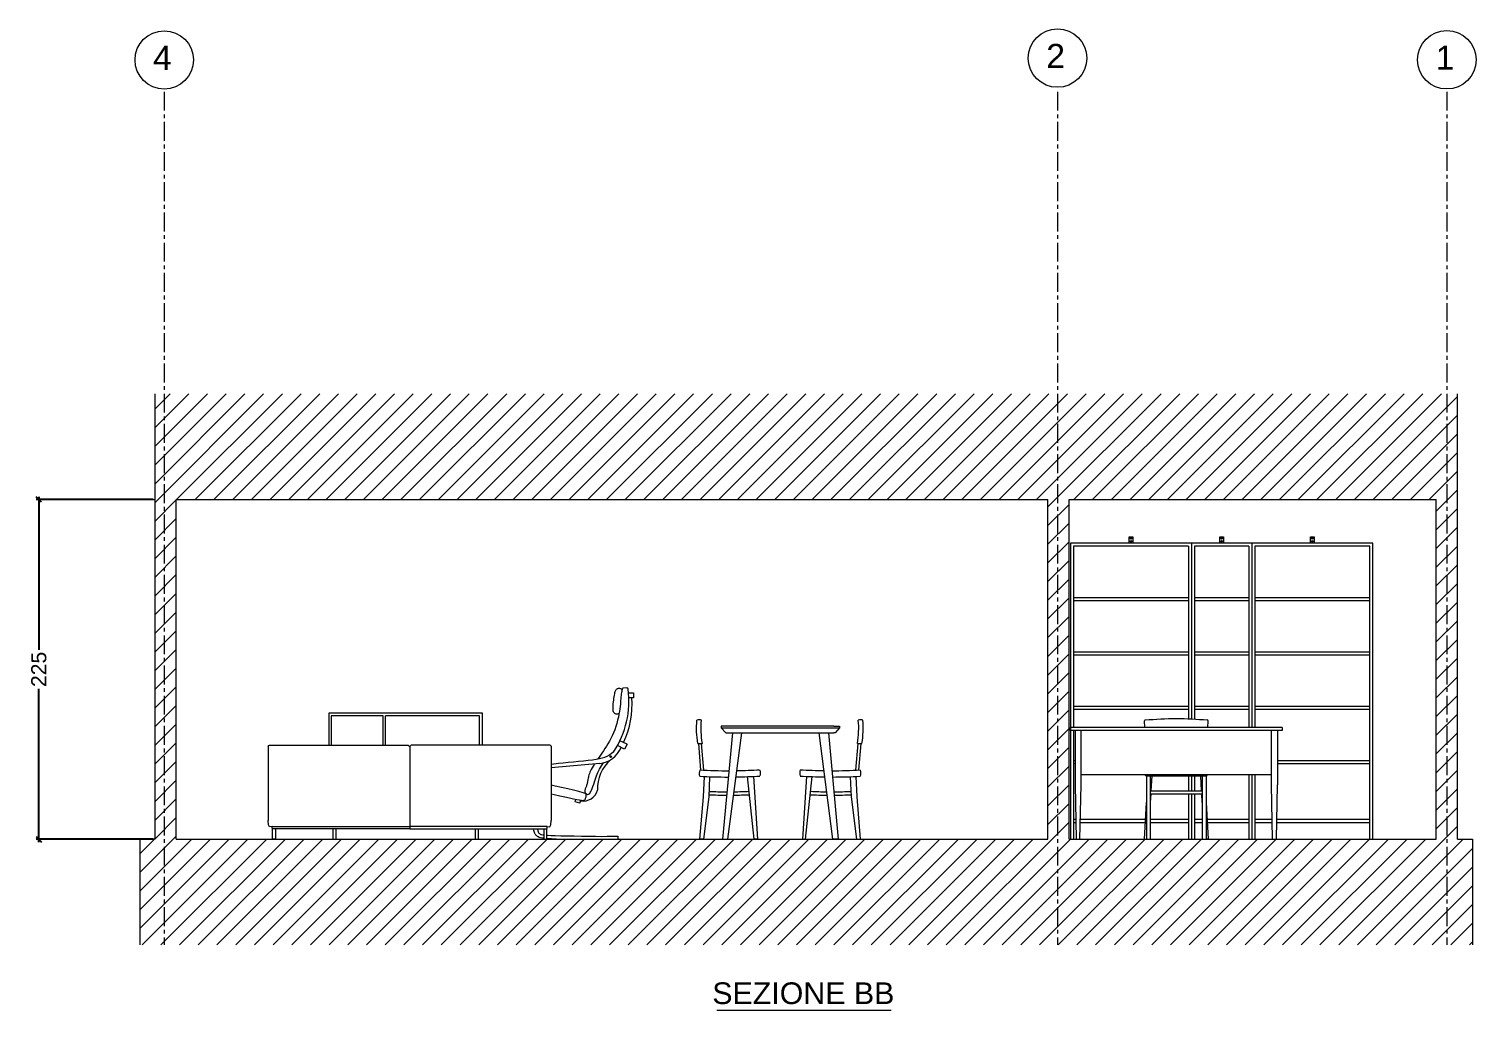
# Model space of a CAD drawing. Header units: centimetres. Extents: x 5667 to 17750, y 274 to 6203.
# Drawn here: x 7618 to 8576, y 5511 to 6161 of the extents above; entities that cross this region are included whole.
import ezdxf

# ---------------------------------------------------------------- set-up
doc = ezdxf.new("R2010")
doc.units = ezdxf.units.CM
doc.header["$MEASUREMENT"] = 0
doc.linetypes.add('CENTERX2', pattern=[4, 2.5, -0.5, 0.5, -0.5])
doc.layers.get('0').update_dxf_attribs({"lineweight": 18})
for name, color, linetype, lineweight in [('A-FURN', 8, 'Continuous', 9), ('A-WALL-FULL', 7, 'Continuous', 20), ('G-ANNO-DIM', 3, 'Continuous', 9)]:
    doc.layers.add(name, color=color, linetype=linetype, lineweight=lineweight)
doc.styles.add('ARIAL', font='arial.ttf')
doc.styles.add('underline', font='arial.ttf')
doc.dimstyles.new('TICK_36', dxfattribs={"dimtxt": 10, "dimasz": 3.6, "dimexe": 1.8, "dimexo": 1.2, "dimgap": 1.8, "dimtad": 0, "dimdec": 0, "dimzin": 0, "dimdsep": 46, "dimtxsty": 'ARIAL', "dimblk": 'OBLIQUE', "dimcen": 1.8, "dimdle": 1.8, "dimclrd": 256, "dimclrt": 256, "dimadec": 0, "dimazin": 0, "dimtfac": 1, "dimtdec": 0, "dimtmove": 1, "dimatfit": 3, "dimldrblk": 'OPEN90', "dimfxl": 1, "dimtolj": 1, "dimtzin": 0, "dimarcsym": 0})

# ---------------------------------------------------------------- blocks, each defined once
blk = doc.blocks.new('A$C3DB733C8')
for p, q in [((-154.5, 98.4), (-154.5, 40.1)), ((66.8, 98.4), (66.8, 40.1)), ((-151.5, 35.4), (-43.8, 35.4)), ((63.8, 35.4), (-43.8, 35.4))]:
    blk.add_line(p, q)
for points in [[(-154.5, 98.4), (-154.3, 99), (-153.5, 99.2), (-45, 99.2), (-43.8, 98.2), (-43.8, 46.9), (-43.8, 33.6), (-150.8, 33.6), (-151.5, 34.1), (-151.5, 35.4), (-153.5, 35.3), (-154.3, 36.8), (-154.5, 40.1)], [(66.8, 98.4), (66.6, 99), (65.9, 99.2), (-42.6, 99.2), (-43.8, 98.2), (-43.8, 46.9), (-43.8, 33.6), (63.1, 33.6), (63.9, 34.1), (63.8, 35.4), (65.9, 35.3), (66.6, 36.8), (66.8, 40.1)], [(-148.8, 33.6), (-148.8, 25.6), (-151.1, 25.6), (-151.1, 33.8)], [(61.2, 33.6), (61.2, 25.6), (63.5, 25.6), (63.5, 33.8)]]:
    blk.add_lwpolyline(points)
blk = doc.blocks.new('_Oblique')
at = {"color": 0, "linetype": 'ByBlock', "lineweight": -2}
blk.add_line((-0.5, -0.5), (0.5, 0.5), dxfattribs=at)
blk = doc.blocks.new('*D41')
at = {"layer": 'Defpoints', "color": 0, "transparency": 16777216}
for p in [(7624.69, 5849.35), (7701.61, 5849.35), (7701.61, 5624.35)]:
    blk.add_point(p, dxfattribs=at)
at = {"layer": 'G-ANNO-DIM', "color": 0, "lineweight": -2, "transparency": 16777216}
for p, q in [((7700.41, 5849.35), (7622.89, 5849.35)), ((7700.41, 5624.35), (7622.89, 5624.35))]:
    blk.add_line(p, q, dxfattribs=at)
at = {"layer": 'G-ANNO-DIM', "lineweight": -2, "transparency": 16777216}
for p, q in [((7624.69, 5851.15), (7624.69, 5749.82)), ((7624.69, 5622.55), (7624.69, 5723.88))]:
    blk.add_line(p, q, dxfattribs=at)
at = {"layer": 'G-ANNO-DIM', "lineweight": -2, "transparency": 16777216, "xscale": 3.6, "yscale": 3.6, "zscale": 3.6}
for p, rotation in [((7624.69, 5849.35), 90), ((7624.69, 5624.35), 270)]:
    blk.add_blockref('_Oblique', p, dxfattribs=dict(at, rotation=rotation))
at = {"layer": 'G-ANNO-DIM', "transparency": 16777216, "insert": (7624.69, 5736.85), "char_height": 10, "attachment_point": 5, "rotation": 90, "style": 'ARIAL'}
blk.add_mtext('\\A1;225', dxfattribs=at)
blk = doc.blocks.new('_Open90')
at = {"color": 0, "linetype": 'ByBlock', "lineweight": -2}
for p, q in [((0, 0), (-1, 0)), ((-0.5, 0.5), (0, 0)), ((0, 0), (-0.5, -0.5))]:
    blk.add_line(p, q, dxfattribs=at)

msp = doc.modelspace()

# ---------------------------------------------------------------- linework, layer by layer
at = {"layer": 'A-FURN'}
for p, q in [((8346.32, 5820.35), (8346.32, 5824.65)), ((8346.32, 5824.65), (8348.82, 5824.65)), ((8347.53, 5823.7), (8347.57, 5823.9)), ((8347.57, 5823.9), (8347.57, 5823.4)), ((8347.57, 5823.9), (8347.62, 5823.7)), ((8348.82, 5824.65), (8348.82, 5820.35)), ((8406.32, 5820.35), (8406.32, 5824.65)), ((8406.32, 5824.65), (8408.82, 5824.65)), ((8407.53, 5823.7), (8407.57, 5823.9)), ((8407.57, 5823.9), (8407.57, 5823.4)), ((8407.57, 5823.9), (8407.62, 5823.7)), ((8408.82, 5824.65), (8408.82, 5820.35)), ((8466.32, 5820.35), (8466.32, 5824.65)), ((8466.32, 5824.65), (8468.82, 5824.65)), ((8467.53, 5823.7), (8467.57, 5823.9)), ((8467.57, 5823.9), (8467.57, 5823.4)), ((8467.57, 5823.9), (8467.62, 5823.7)), ((8468.82, 5824.65), (8468.82, 5820.35)), ((8507.57, 5820.35), (8307.57, 5820.35)), ((8307.57, 5820.35), (8307.57, 5624.35)), ((8385.57, 5818.35), (8309.57, 5818.35)), ((8309.57, 5818.35), (8309.57, 5698.35)), ((8309.57, 5818.35), (8309.57, 5817.85)), ((8346.32, 5820.65), (8348.82, 5820.65)), ((8347.32, 5823.65), (8347.53, 5823.7)), ((8347.32, 5823.65), (8347.82, 5823.65)), ((8347.32, 5823.65), (8347.53, 5823.61)), ((8347.57, 5823.4), (8347.53, 5823.61)), ((8347.62, 5823.61), (8347.57, 5823.4)), ((8347.62, 5823.7), (8347.82, 5823.65)), ((8347.62, 5823.61), (8347.81, 5823.65)), ((8385.57, 5818.35), (8385.57, 5704.16)), ((8387.57, 5820.35), (8387.57, 5704.07)), ((8425.57, 5818.35), (8389.57, 5818.35)), ((8389.57, 5818.35), (8389.57, 5703.96)), ((8406.32, 5820.65), (8408.82, 5820.65)), ((8407.32, 5823.65), (8407.53, 5823.7)), ((8407.32, 5823.65), (8407.82, 5823.65)), ((8407.32, 5823.65), (8407.53, 5823.61)), ((8407.57, 5823.4), (8407.53, 5823.61)), ((8407.62, 5823.61), (8407.57, 5823.4)), ((8407.62, 5823.7), (8407.82, 5823.65)), ((8407.62, 5823.61), (8407.81, 5823.65)), ((8425.57, 5818.35), (8425.57, 5698.35)), ((8427.57, 5820.35), (8427.57, 5698.35)), ((8505.57, 5818.35), (8429.57, 5818.35)), ((8429.57, 5818.35), (8429.57, 5698.35)), ((8466.32, 5820.65), (8468.82, 5820.65)), ((8467.32, 5823.65), (8467.53, 5823.7)), ((8467.32, 5823.65), (8467.82, 5823.65)), ((8467.32, 5823.65), (8467.53, 5823.61)), ((8467.57, 5823.4), (8467.53, 5823.61)), ((8467.62, 5823.61), (8467.57, 5823.4)), ((8467.62, 5823.7), (8467.82, 5823.65)), ((8467.62, 5823.61), (8467.81, 5823.65)), ((8505.57, 5624.35), (8505.57, 5818.35)), ((8507.57, 5624.35), (8507.57, 5820.35)), ((8385.57, 5784.35), (8309.57, 5784.35)), ((8385.57, 5782.35), (8309.57, 5782.35)), ((8309.57, 5782.35), (8309.57, 5781.85)), ((8425.57, 5784.35), (8389.57, 5784.35)), ((8425.57, 5782.35), (8389.57, 5782.35)), ((8505.57, 5784.35), (8429.57, 5784.35)), ((8505.57, 5782.35), (8429.57, 5782.35)), ((8385.57, 5748.35), (8309.57, 5748.35)), ((8425.57, 5748.35), (8389.57, 5748.35)), ((8505.57, 5748.35), (8429.57, 5748.35)), ((8385.57, 5746.35), (8309.57, 5746.35)), ((8425.57, 5746.35), (8389.57, 5746.35)), ((8505.57, 5746.35), (8429.57, 5746.35)), ((8385.57, 5712.35), (8309.57, 5712.35)), ((8385.57, 5710.35), (8309.57, 5710.35)), ((8309.57, 5710.35), (8309.57, 5709.85)), ((8425.57, 5712.35), (8389.57, 5712.35)), ((8425.57, 5710.35), (8389.57, 5710.35)), ((8505.57, 5712.35), (8429.57, 5712.35)), ((8505.57, 5710.35), (8429.57, 5710.35)), ((7852.52, 5686.65), (7852.52, 5706.08)), ((7854.17, 5686.65), (7854.17, 5706.08)), ((7916.36, 5686.65), (7916.36, 5706.08)), ((8356.73, 5698.35), (8356.57, 5702.89)), ((8398.42, 5698.35), (8398.57, 5702.89)), ((8076.36, 5698.12), (8154.68, 5698.12)), ((8447.57, 5698.35), (8307.57, 5698.35)), ((8307.57, 5696.35), (8307.57, 5698.35)), ((8447.57, 5696.35), (8307.57, 5696.35)), ((8309.57, 5696.35), (8309.57, 5624.35)), ((8310.57, 5696.35), (8310.57, 5660.35)), ((8314.57, 5660.35), (8314.57, 5696.35)), ((8440.57, 5660.35), (8440.57, 5696.35)), ((8444.57, 5696.35), (8444.57, 5660.35)), ((8447.57, 5698.35), (8447.57, 5696.35)), ((8000.84, 5679.43), (8002.32, 5680.26)), ((8002.32, 5680.26), (8003.78, 5681.27)), ((8003.78, 5681.27), (8005.29, 5682.5)), ((8012.29, 5684), (8007.73, 5686.54)), ((8014.15, 5687.28), (8009.32, 5689.61)), ((8014.15, 5687.28), (8012.29, 5684)), ((8062.93, 5670.19), (8061.49, 5687.79)), ((8064.87, 5670.1), (8063.41, 5687.83)), ((8165.54, 5670.1), (8167, 5687.83)), ((8167.47, 5670.19), (8168.92, 5687.79)), ((7963.73, 5674.17), (7968.59, 5674.69)), ((7995.92, 5674.54), (7963.73, 5671.6)), ((7968.59, 5674.69), (7971.74, 5675.01)), ((7971.74, 5675.01), (7975.07, 5675.33)), ((7975.07, 5675.33), (7978.48, 5675.66)), ((7978.48, 5675.66), (7981.88, 5675.99)), ((7981.88, 5675.99), (7985.18, 5676.33)), ((7985.18, 5676.33), (7988.28, 5676.67)), ((7988.28, 5676.67), (7991.09, 5677.01)), ((7991.09, 5677.01), (7993.56, 5677.37)), ((7993.56, 5677.37), (7995.7, 5677.75)), ((7995.7, 5677.75), (7997.59, 5678.21)), ((7997.59, 5678.21), (7999.29, 5678.76)), ((7999.29, 5678.76), (8000.84, 5679.43)), ((8310.57, 5676.35), (8309.57, 5676.35)), ((8310.57, 5674.35), (8309.57, 5674.35)), ((8309.57, 5674.35), (8309.57, 5673.85)), ((8505.57, 5676.35), (8444.57, 5676.35)), ((8505.57, 5674.35), (8444.57, 5674.35)), ((8064.96, 5665.95), (8064.31, 5652.47)), ((8068.7, 5665.8), (8068.05, 5652.38)), ((8098.25, 5624.35), (8093.84, 5665.85)), ((8097.68, 5666.02), (8100.36, 5624.35)), ((8132.73, 5666.02), (8130.05, 5624.35)), ((8132.16, 5624.35), (8136.57, 5665.85)), ((8161.71, 5665.8), (8162.35, 5652.38)), ((8165.45, 5665.95), (8166.09, 5652.47)), ((8314.57, 5667.35), (8440.57, 5667.35)), ((8357.07, 5666.85), (8357.07, 5667.35)), ((8357.57, 5666.35), (8397.57, 5666.35)), ((8357.87, 5666.35), (8357.87, 5624.35)), ((8360.37, 5666.35), (8360.37, 5624.35)), ((8361.32, 5666.35), (8360.79, 5656.35)), ((8385.57, 5666.35), (8385.57, 5656.35)), ((8387.57, 5666.35), (8387.57, 5656.35)), ((8389.57, 5666.35), (8389.57, 5656.35)), ((8394.36, 5656.35), (8393.82, 5666.35)), ((8394.77, 5666.35), (8394.77, 5624.35)), ((8397.27, 5666.35), (8397.27, 5624.35)), ((8398.07, 5666.85), (8398.07, 5667.35)), ((8425.57, 5667.35), (8425.57, 5624.35)), ((8427.57, 5667.35), (8427.57, 5624.35)), ((8429.57, 5667.35), (8429.57, 5624.35)), ((8064.31, 5652.47), (8062.06, 5624.35)), ((8068.05, 5652.38), (8064.52, 5624.35)), ((8162.35, 5652.38), (8165.89, 5624.35)), ((8166.1, 5652.47), (8168.35, 5624.35)), ((8310.57, 5660.35), (8311.32, 5624.35)), ((8313.82, 5624.35), (8314.57, 5660.35)), ((8360.37, 5656.35), (8394.77, 5656.35)), ((8360.37, 5654.55), (8394.77, 5654.55)), ((8360.69, 5654.55), (8360.37, 5648.62)), ((8385.57, 5654.55), (8385.57, 5624.35)), ((8387.57, 5654.55), (8387.57, 5624.35)), ((8389.57, 5654.55), (8389.57, 5624.35)), ((8394.77, 5648.62), (8394.46, 5654.55)), ((8441.32, 5624.35), (8440.57, 5660.35)), ((8443.82, 5624.35), (8444.57, 5660.35)), ((8356.57, 5624.35), (8357.87, 5648.61)), ((8397.27, 5648.61), (8398.57, 5624.35)), ((8311.05, 5637.35), (8309.57, 5637.35)), ((8311.1, 5635.35), (8309.57, 5635.35)), ((8357.16, 5635.35), (8314.05, 5635.35)), ((8357.27, 5637.35), (8314.1, 5637.35)), ((8385.57, 5637.35), (8360.37, 5637.35)), ((8385.57, 5635.35), (8360.37, 5635.35)), ((8394.77, 5637.35), (8389.57, 5637.35)), ((8394.77, 5635.35), (8389.57, 5635.35)), ((8425.57, 5637.35), (8397.88, 5637.35)), ((8425.57, 5635.35), (8397.98, 5635.35)), ((8441.05, 5637.35), (8429.57, 5637.35)), ((8441.1, 5635.35), (8429.57, 5635.35)), ((8505.57, 5635.35), (8444.05, 5635.35)), ((8505.57, 5637.35), (8444.1, 5637.35)), ((7952.01, 5631.07), (7951.98, 5631.19)), ((7952.24, 5630.22), (7952.01, 5631.07)), ((7952.47, 5629.47), (7952.24, 5630.22)), ((7952.71, 5628.81), (7952.47, 5629.47)), ((7952.96, 5628.24), (7952.71, 5628.81)), ((7953.24, 5627.73), (7952.96, 5628.24)), ((7953.54, 5627.28), (7953.24, 5627.73)), ((7953.89, 5626.89), (7953.54, 5627.28)), ((7954.28, 5626.54), (7953.89, 5626.89)), ((7954.73, 5626.21), (7954.28, 5626.54)), ((7954.64, 5631.19), (7954.69, 5631)), ((7954.69, 5631), (7954.96, 5630.03)), ((7955.24, 5625.91), (7954.73, 5626.21)), ((7954.96, 5630.03), (7955.22, 5629.32)), ((7955.22, 5629.32), (7955.48, 5628.8)), ((7955.9, 5625.63), (7955.24, 5625.91)), ((7955.48, 5628.8), (7955.73, 5628.44)), ((7955.73, 5628.44), (7955.98, 5628.17)), ((7956.78, 5625.37), (7955.9, 5625.63)), ((7955.98, 5628.17), (7956.23, 5627.97)), ((7956.23, 5627.97), (7956.5, 5627.77)), ((7956.5, 5627.77), (7956.88, 5627.59)), ((7957.95, 5625.13), (7956.78, 5625.37)), ((7956.88, 5627.59), (7957.46, 5627.41)), ((7957.46, 5627.41), (7958.32, 5627.25)), ((7958.93, 5625), (7957.95, 5625.13)), ((7958.32, 5627.25), (7958.93, 5627.18)), ((7960.87, 5627), (7961.29, 5626.97)), ((7961.48, 5624.73), (7960.87, 5624.78)), ((7961.29, 5626.97), (7963.59, 5626.86)), ((7964, 5624.55), (7961.48, 5624.73)), ((7963.59, 5626.86), (7966.55, 5626.76)), ((7967.13, 5624.41), (7964, 5624.55)), ((7966.55, 5626.76), (7970.22, 5626.68)), ((7970.22, 5626.68), (7974.45, 5626.62)), ((7974.45, 5626.62), (7979.06, 5626.56)), ((7979.06, 5626.56), (7983.84, 5626.5)), ((7983.84, 5626.5), (7988.6, 5626.43)), ((7988.6, 5626.43), (7993.15, 5626.35)), ((7993.15, 5626.35), (7997.29, 5626.23)), ((7997.29, 5626.23), (8000.83, 5626.36)), ((8000.83, 5626.36), (8007.92, 5626.46)), ((8007.92, 5626.46), (8007.92, 5624.35)), ((8064.52, 5624.35), (8062.07, 5624.35)), ((8100.36, 5624.35), (8098.25, 5624.35)), ((8130.05, 5624.35), (8132.16, 5624.35)), ((8165.89, 5624.35), (8168.34, 5624.35)), ((8307.57, 5624.35), (8507.57, 5624.35)), ((8311.32, 5624.35), (8313.82, 5624.35)), ((8356.57, 5624.35), (8357.87, 5624.35)), ((8357.87, 5624.35), (8360.37, 5624.35)), ((8394.77, 5624.35), (8397.27, 5624.35)), ((8398.57, 5624.35), (8397.27, 5624.35)), ((8441.32, 5624.35), (8443.82, 5624.35))]:
    msp.add_line(p, q, dxfattribs=at)
for points in [[(8011.54, 5724.51), (8011.32, 5724.32), (8011.09, 5724), (8010.88, 5723.54), (8010.67, 5722.96), (8010.47, 5722.27), (8010.3, 5721.48), (8010.14, 5720.6), (8010.02, 5719.65), (8009.93, 5718.63), (8009.86, 5717.53), (8009.79, 5716.36), (8009.72, 5715.09), (8009.62, 5713.73), (8009.48, 5712.25), (8009.28, 5710.66), (8009.02, 5708.95), (8008.68, 5707.11), (8008.26, 5705.17), (8007.76, 5703.16), (8007.19, 5701.09), (8006.54, 5699.01), (8005.83, 5696.94), (8005.06, 5694.91), (8004.22, 5692.94), (8003.32, 5691.06), (8002.38, 5689.28), (8001.41, 5687.57), (8000.41, 5685.95), (7999.39, 5684.39), (7998.38, 5682.9), (7997.38, 5681.46), (7996.41, 5680.08), (7995.47, 5678.74), (7994.65, 5677.56)], [(8008.78, 5707.68), (8008.2, 5707.39), (8007.67, 5707.23), (8007.18, 5707.18), (8006.74, 5707.22), (8006.35, 5707.35), (8006.01, 5707.53), (8005.71, 5707.77), (8005.45, 5708.05), (8005.24, 5708.35), (8005.07, 5708.68), (8004.93, 5709.06), (8004.84, 5709.51), (8004.78, 5710.03), (8004.75, 5710.64), (8004.75, 5711.36), (8004.79, 5712.2), (8004.85, 5713.17), (8004.94, 5714.23), (8005.05, 5715.36), (8005.18, 5716.52), (8005.33, 5717.68), (8005.49, 5718.79), (8005.66, 5719.83), (8005.84, 5720.75), (8006.03, 5721.54), (8006.23, 5722.19), (8006.44, 5722.73), (8006.66, 5723.17), (8006.89, 5723.51), (8007.14, 5723.79), (8007.41, 5724), (8007.71, 5724.17), (8008.02, 5724.31), (8008.36, 5724.4), (8008.72, 5724.44), (8009.1, 5724.42), (8009.5, 5724.31), (8009.93, 5724.12), (8010.37, 5723.84), (8010.84, 5723.43)], [(8010.22, 5721.02), (8010.22, 5721.04)], [(8013.85, 5724.56), (8011.54, 5724.51)], [(8015.02, 5721.26), (8015.02, 5721.26), (8018.34, 5721.26), (8018.34, 5717.96), (8015.24, 5717.96)], [(7918.25, 5686.65), (7918.25, 5707.95), (7816.61, 5707.95), (7816.61, 5686.65)], [(7918.25, 5686.65), (7918.25, 5707.95), (7816.61, 5707.95), (7816.61, 5686.65)], [(7852.52, 5706.08), (7818.17, 5706.08), (7818.17, 5686.65)], [(7916.37, 5706.08), (7854.17, 5706.08)], [(8150.96, 5699.17), (8076.36, 5699.17), (8076.36, 5698.12), (8079.36, 5694.9), (8150.92, 5694.9)], [(8083.84, 5694.9), (8077.24, 5624.35), (8080.82, 5624.35), (8090, 5694.9)], [(8147.27, 5694.9), (8153.87, 5624.35), (8150.29, 5624.35), (8141.11, 5694.9)], [(8150.96, 5699.17), (8154.68, 5699.16), (8154.68, 5698.11), (8151.68, 5694.89), (8150.92, 5694.9)], [(7992.41, 5674.22), (7992.17, 5673.85), (7991.49, 5672.74), (7990.87, 5671.68), (7990.33, 5670.66), (7989.86, 5669.68), (7989.46, 5668.75), (7989.12, 5667.86), (7988.83, 5667.02), (7988.6, 5666.21), (7988.4, 5665.44), (7988.23, 5664.72), (7988.09, 5664.03), (7987.97, 5663.38), (7987.85, 5662.76), (7987.75, 5662.17), (7987.64, 5661.61), (7987.53, 5661.08), (7987.41, 5660.57), (7987.27, 5660.07), (7987.12, 5659.6), (7986.94, 5659.13), (7986.75, 5658.68), (7986.56, 5658.24), (7986.38, 5657.81), (7986.23, 5657.38), (7986.12, 5656.97), (7986.06, 5656.55), (7986.07, 5656.14), (7986.16, 5655.73), (7986.31, 5655.34), (7986.53, 5654.98), (7986.79, 5654.66), (7987.1, 5654.4), (7987.44, 5654.21), (7987.8, 5654.1), (7988.17, 5654.09), (7988.54, 5654.19), (7988.92, 5654.42), (7989.31, 5654.78), (7989.71, 5655.31), (7990.11, 5656), (7990.54, 5656.88), (7990.98, 5657.96), (7991.44, 5659.25), (7991.94, 5660.76), (7992.48, 5662.47), (7993.11, 5664.36), (7993.86, 5666.38), (7994.76, 5668.52), (7995.84, 5670.73), (7997.14, 5673.01), (7998.49, 5675.02)], [(7986.93, 5654.51), (7984.94, 5655.18), (7982.13, 5655.96), (7978.68, 5656.82), (7974.8, 5657.74), (7970.68, 5658.66), (7966.52, 5659.56), (7963.73, 5660.14)], [(7963.73, 5654.43), (7965.89, 5653.94), (7969.46, 5653.14), (7972.86, 5652.38), (7975.98, 5651.7), (7978.67, 5651.13), (7980.84, 5650.69), (7982.53, 5650.38), (7983.8, 5650.19), (7984.72, 5650.12), (7985.36, 5650.15), (7985.78, 5650.27), (7986.06, 5650.49), (7986.27, 5650.77), (7986.45, 5651.13), (7986.61, 5651.54), (7986.76, 5651.99), (7986.87, 5652.48), (7986.95, 5652.98), (7986.99, 5653.5), (7986.99, 5654.01), (7986.93, 5654.51)], [(7982.85, 5648.33), (7979.66, 5649.2), (7980.07, 5650.84)], [(7982.85, 5648.33), (7983.43, 5650.25)], [(7819.23, 5631.19), (7819.23, 5624.36), (7821.45, 5624.36), (7821.45, 5631.19)], [(7913.41, 5631.19), (7913.41, 5624.36), (7915.63, 5624.36), (7915.63, 5631.19)]]:
    msp.add_lwpolyline(points, dxfattribs=at)
for points in [[(8060.92, 5687.82, -0.066438), (8060.3, 5703.21, -3.035344)], [(8063.93, 5687.88, -0.066438), (8063.3, 5703.28, -3.035344)], [(8166.48, 5687.88, 0.066438), (8167.11, 5703.28, 3.035344)], [(8169.48, 5687.82, 0.066438), (8170.11, 5703.21, 3.035344)], [(8062.15, 5670.22, 0.162787), (8062.09, 5666.08, 0.892277)], [(8101.76, 5670.4, -0.162787), (8101.81, 5666.26, -0.892277)], [(8128.65, 5670.4, 0.162787), (8128.6, 5666.26, 0.892277)], [(8168.26, 5670.22, -0.162787), (8168.31, 5666.08, -0.892277)]]:
    msp.add_lwpolyline(points, format="xyb", dxfattribs=at)
for centre, radius in [((8347.57, 5823.65), 0.5), ((8407.57, 5823.65), 0.5), ((8467.57, 5823.65), 0.5), ((8347.57, 5821.65), 0.5), ((8407.57, 5821.65), 0.5), ((8467.57, 5821.65), 0.5), ((8003.15, 5679.07), 0.494)]:
    msp.add_circle(centre, radius, dxfattribs=at)
for centre, radius, start, end in [((7955.29, 5715.68), 59.99, 326.42436, 7.67756), ((8013.9, 5723.72), 0.84, 358.62099, 93.60767), ((7959.62, 5713.3), 57.69, 334.50284, 4.63525), ((8061.93, 5697.64), 5.8, 76.31649, 106.36184), ((8168.48, 5697.64), 5.8, 73.63816, 103.68351), ((8357.07, 5702.89), 0.5, 94.08363, 180), ((8398.07, 5702.89), 0.5, 0, 85.91637), ((7994.3, 5691.4), 16.91, 275.1544, 338.64617), ((8062.09, 5703.83), 16.05, 265.82526, 276.59086), ((8168.31, 5703.83), 16.05, 263.40914, 274.17474), ((8019.03, 5658.28), 24.55, 130.37414, 183.26335), ((8080.51, 6005.41), 339.82, 266.89251, 270.09853), ((8080.45, 6014.52), 344.77, 266.9575, 270.17224), ((8080.51, 6005.41), 339.82, 270.9577, 273.5931), ((8080.45, 6014.52), 344.77, 271.04454, 273.54291), ((8149.89, 6005.41), 339.82, 266.4069, 269.16166), ((8149.96, 6014.52), 344.77, 266.45709, 269.07313), ((8149.96, 6014.52), 344.77, 269.94516, 273.0425), ((8149.89, 6005.41), 339.82, 270.02057, 273.10749), ((8357.57, 5666.85), 0.5, 180, 270), ((8397.57, 5666.85), 0.5, 270, 0), ((7984.71, 5659.86), 10.25, 261.89199, 343.08633), ((8081.51, 5953.1), 299.53, 267.43989, 269.70721), ((8080.94, 5970.24), 314.44, 267.68317, 269.86203), ((8081.51, 5953.1), 299.53, 270.59685, 272.59646), ((8080.94, 5970.24), 314.44, 270.72465, 272.53607), ((8148.9, 5953.1), 299.53, 267.40354, 269.53843), ((8149.47, 5970.24), 314.44, 267.46393, 269.40426), ((8149.47, 5970.24), 314.44, 270.26663, 272.31683), ((8148.9, 5953.1), 299.53, 270.42782, 272.56011)]:
    msp.add_arc(centre, radius, start, end, dxfattribs=at)
msp.add_open_spline([(8357.04, 5703.39), (8363.88, 5703.88), (8377.57, 5704.83), (8391.26, 5703.88), (8398.11, 5703.39)], degree=3, dxfattribs=at)
at = {"layer": 'A-WALL-FULL', "color": 0, "linetype": 'Continuous'}
for p, q in [((7701.61, 5909.34), (7711.62, 5919.35)), ((7701.61, 5896.96), (7723.99, 5919.35)), ((7701.61, 5884.59), (7736.37, 5919.35)), ((7701.61, 5872.22), (7748.74, 5919.35)), ((7701.61, 5859.84), (7761.12, 5919.35)), ((7701.61, 5847.47), (7773.49, 5919.35)), ((7715.87, 5849.35), (7785.87, 5919.35)), ((7728.24, 5849.35), (7798.24, 5919.35)), ((7740.61, 5849.35), (7810.61, 5919.35)), ((7752.99, 5849.35), (7822.99, 5919.35)), ((7765.36, 5849.35), (7835.36, 5919.35)), ((7777.74, 5849.35), (7847.74, 5919.35)), ((7790.11, 5849.35), (7860.11, 5919.35)), ((7802.49, 5849.35), (7872.49, 5919.35)), ((7814.86, 5849.35), (7884.86, 5919.35)), ((7827.24, 5849.35), (7897.24, 5919.35)), ((7839.61, 5849.35), (7909.61, 5919.35)), ((7851.98, 5849.35), (7921.98, 5919.35)), ((7864.36, 5849.35), (7934.36, 5919.35)), ((7876.73, 5849.35), (7946.73, 5919.35)), ((7889.11, 5849.35), (7959.11, 5919.35)), ((7901.48, 5849.35), (7971.48, 5919.35)), ((7913.86, 5849.35), (7983.86, 5919.35)), ((7926.23, 5849.35), (7996.23, 5919.35)), ((7938.6, 5849.35), (8008.6, 5919.35)), ((7950.98, 5849.35), (8020.98, 5919.35)), ((7963.35, 5849.35), (8033.35, 5919.35)), ((7975.73, 5849.35), (8045.73, 5919.35)), ((7988.1, 5849.35), (8058.1, 5919.35)), ((8000.48, 5849.35), (8070.48, 5919.35)), ((8012.85, 5849.35), (8082.85, 5919.35)), ((8025.23, 5849.35), (8095.23, 5919.35)), ((8037.6, 5849.35), (8107.6, 5919.35)), ((8049.97, 5849.35), (8119.97, 5919.35)), ((8062.35, 5849.35), (8132.35, 5919.35)), ((8074.72, 5849.35), (8144.72, 5919.35)), ((8087.1, 5849.35), (8157.1, 5919.35)), ((8099.47, 5849.35), (8169.47, 5919.35)), ((8111.85, 5849.35), (8181.85, 5919.35)), ((8124.22, 5849.35), (8194.22, 5919.35)), ((8136.59, 5849.35), (8206.59, 5919.35)), ((8148.97, 5849.35), (8218.97, 5919.35)), ((8161.34, 5849.35), (8231.34, 5919.35)), ((8173.72, 5849.35), (8243.72, 5919.35)), ((8186.09, 5849.35), (8256.09, 5919.35)), ((8198.47, 5849.35), (8268.47, 5919.35)), ((8210.84, 5849.35), (8280.84, 5919.35)), ((8223.22, 5849.35), (8293.22, 5919.35)), ((8235.59, 5849.35), (8305.59, 5919.35)), ((8247.96, 5849.35), (8317.96, 5919.35)), ((8260.34, 5849.35), (8330.34, 5919.35)), ((8272.71, 5849.35), (8342.71, 5919.35)), ((8285.09, 5849.35), (8355.09, 5919.35)), ((8292.61, 5844.5), (8367.46, 5919.35)), ((8309.84, 5849.35), (8379.84, 5919.35)), ((8322.21, 5849.35), (8392.21, 5919.35)), ((8334.58, 5849.35), (8404.58, 5919.35)), ((8346.96, 5849.35), (8416.96, 5919.35)), ((8359.33, 5849.35), (8429.33, 5919.35)), ((8371.71, 5849.35), (8441.71, 5919.35)), ((8384.08, 5849.35), (8454.08, 5919.35)), ((8396.46, 5849.35), (8466.46, 5919.35)), ((8408.83, 5849.35), (8478.83, 5919.35)), ((8421.21, 5849.35), (8491.21, 5919.35)), ((8433.58, 5849.35), (8503.58, 5919.35)), ((8445.95, 5849.35), (8515.95, 5919.35)), ((8458.33, 5849.35), (8528.33, 5919.35)), ((8470.7, 5849.35), (8540.7, 5919.35)), ((8483.08, 5849.35), (8553.08, 5919.35)), ((8495.45, 5849.35), (8563.66, 5917.57)), ((8507.83, 5849.35), (8563.66, 5905.19)), ((8520.2, 5849.35), (8563.66, 5892.82)), ((8532.57, 5849.35), (8563.66, 5880.44)), ((8544.95, 5849.35), (8563.66, 5868.07)), ((8549.66, 5841.69), (8563.66, 5855.69)), ((7701.61, 5835.09), (7715.61, 5849.09)), ((8292.61, 5832.12), (8306.61, 5846.12)), ((8549.66, 5829.32), (8563.66, 5843.32)), ((7701.61, 5822.72), (7715.61, 5836.72)), ((8292.61, 5819.75), (8306.61, 5833.75)), ((7701.61, 5810.34), (7715.61, 5824.34)), ((8549.66, 5816.95), (8563.66, 5830.95)), ((8292.61, 5807.37), (8306.61, 5821.37)), ((8549.66, 5804.57), (8563.66, 5818.57)), ((7701.61, 5797.97), (7715.61, 5811.97)), ((8292.61, 5795), (8306.61, 5809)), ((8549.66, 5792.2), (8563.66, 5806.2)), ((7701.61, 5785.6), (7715.61, 5799.6)), ((8292.61, 5782.63), (8306.61, 5796.63)), ((7701.61, 5773.22), (7715.61, 5787.22)), ((8549.66, 5779.82), (8563.66, 5793.82)), ((8292.61, 5770.25), (8306.61, 5784.25)), ((8549.66, 5767.45), (8563.66, 5781.45)), ((7701.61, 5760.85), (7715.61, 5774.85)), ((8292.61, 5757.88), (8306.61, 5771.88)), ((8549.66, 5755.07), (8563.66, 5769.07)), ((7701.61, 5748.47), (7715.61, 5762.47)), ((8292.61, 5745.5), (8306.61, 5759.5)), ((7701.61, 5736.1), (7715.61, 5750.1)), ((8549.66, 5742.7), (8563.66, 5756.7)), ((7701.61, 5723.72), (7715.61, 5737.72)), ((8292.61, 5733.13), (8306.61, 5747.13)), ((8549.66, 5730.33), (8563.66, 5744.33)), ((8292.61, 5720.75), (8306.61, 5734.75)), ((8549.66, 5717.95), (8563.66, 5731.95)), ((7701.61, 5711.35), (7715.61, 5725.35)), ((8292.61, 5708.38), (8306.61, 5722.38)), ((8549.66, 5705.58), (8563.66, 5719.58)), ((7701.61, 5698.98), (7715.61, 5712.98)), ((8292.61, 5696.01), (8306.61, 5710.01)), ((7701.61, 5686.6), (7715.61, 5700.6)), ((8549.66, 5693.2), (8563.66, 5707.2)), ((8292.61, 5683.63), (8306.61, 5697.63)), ((8549.66, 5680.83), (8563.66, 5694.83)), ((7701.61, 5674.23), (7715.61, 5688.23)), ((8292.61, 5671.26), (8306.61, 5685.26)), ((8549.66, 5668.45), (8563.66, 5682.45)), ((7701.61, 5661.85), (7715.61, 5675.85)), ((8292.61, 5658.88), (8306.61, 5672.88)), ((7701.61, 5649.48), (7715.61, 5663.48)), ((8549.66, 5656.08), (8563.66, 5670.08)), ((8292.61, 5646.51), (8306.61, 5660.51)), ((8549.66, 5643.7), (8563.66, 5657.7)), ((7701.61, 5637.1), (7715.61, 5651.1)), ((8292.61, 5634.13), (8306.61, 5648.13)), ((8549.66, 5631.33), (8563.66, 5645.33)), ((7701.61, 5624.73), (7715.61, 5638.73)), ((8225.2, 5554.35), (8306.61, 5635.76)), ((8485.06, 5554.35), (8563.66, 5632.96)), ((7691.61, 5602.35), (7715.61, 5626.35)), ((7691.61, 5614.73), (7701.23, 5624.35)), ((7691.61, 5589.98), (7725.98, 5624.35)), ((7691.61, 5577.61), (7738.35, 5624.35)), ((7691.61, 5565.23), (7750.73, 5624.35)), ((7693.1, 5554.35), (7763.1, 5624.35)), ((7705.48, 5554.35), (7775.48, 5624.35)), ((7717.85, 5554.35), (7787.85, 5624.35)), ((7730.23, 5554.35), (7800.23, 5624.35)), ((7742.6, 5554.35), (7812.6, 5624.35)), ((7754.97, 5554.35), (7824.97, 5624.35)), ((7767.35, 5554.35), (7837.35, 5624.35)), ((7779.72, 5554.35), (7849.72, 5624.35)), ((7792.1, 5554.35), (7862.1, 5624.35)), ((7804.47, 5554.35), (7874.47, 5624.35)), ((7816.85, 5554.35), (7886.85, 5624.35)), ((7829.22, 5554.35), (7899.22, 5624.35)), ((7841.59, 5554.35), (7911.59, 5624.35)), ((7853.97, 5554.35), (7923.97, 5624.35)), ((7866.34, 5554.35), (7936.34, 5624.35)), ((7878.72, 5554.35), (7948.72, 5624.35)), ((7891.09, 5554.35), (7961.09, 5624.35)), ((7903.47, 5554.35), (7973.47, 5624.35)), ((7915.84, 5554.35), (7985.84, 5624.35)), ((7928.22, 5554.35), (7998.22, 5624.35)), ((7940.59, 5554.35), (8010.59, 5624.35)), ((7952.96, 5554.35), (8022.96, 5624.35)), ((7965.34, 5554.35), (8035.34, 5624.35)), ((7977.71, 5554.35), (8047.71, 5624.35)), ((7990.09, 5554.35), (8060.09, 5624.35)), ((8002.46, 5554.35), (8072.46, 5624.35)), ((8014.84, 5554.35), (8084.84, 5624.35)), ((8027.21, 5554.35), (8097.21, 5624.35)), ((8039.58, 5554.35), (8109.58, 5624.35)), ((8051.96, 5554.35), (8121.96, 5624.35)), ((8064.33, 5554.35), (8134.33, 5624.35)), ((8076.71, 5554.35), (8146.71, 5624.35)), ((8089.08, 5554.35), (8159.08, 5624.35)), ((8101.46, 5554.35), (8171.46, 5624.35)), ((8113.83, 5554.35), (8183.83, 5624.35)), ((8126.21, 5554.35), (8196.21, 5624.35)), ((8138.58, 5554.35), (8208.58, 5624.35)), ((8150.95, 5554.35), (8220.95, 5624.35)), ((8163.33, 5554.35), (8233.33, 5624.35)), ((8175.7, 5554.35), (8245.7, 5624.35)), ((8188.08, 5554.35), (8258.08, 5624.35)), ((8200.45, 5554.35), (8270.45, 5624.35)), ((8212.83, 5554.35), (8282.83, 5624.35)), ((8237.57, 5554.35), (8307.57, 5624.35)), ((8249.95, 5554.35), (8319.95, 5624.35)), ((8262.32, 5554.35), (8332.32, 5624.35)), ((8274.7, 5554.35), (8344.7, 5624.35)), ((8287.07, 5554.35), (8357.07, 5624.35)), ((8299.45, 5554.35), (8369.45, 5624.35)), ((8311.82, 5554.35), (8381.82, 5624.35)), ((8324.2, 5554.35), (8394.2, 5624.35)), ((8336.57, 5554.35), (8406.57, 5624.35)), ((8348.94, 5554.35), (8418.94, 5624.35)), ((8361.32, 5554.35), (8431.32, 5624.35)), ((8373.69, 5554.35), (8443.69, 5624.35)), ((8386.07, 5554.35), (8456.07, 5624.35)), ((8398.44, 5554.35), (8468.44, 5624.35)), ((8410.82, 5554.35), (8480.82, 5624.35)), ((8423.19, 5554.35), (8493.19, 5624.35)), ((8435.56, 5554.35), (8505.56, 5624.35)), ((8447.94, 5554.35), (8517.94, 5624.35)), ((8460.31, 5554.35), (8530.31, 5624.35)), ((8472.69, 5554.35), (8542.69, 5624.35)), ((8497.44, 5554.35), (8567.44, 5624.35)), ((8509.81, 5554.35), (8573.66, 5618.21)), ((8522.18, 5554.35), (8573.66, 5605.83)), ((8534.56, 5554.35), (8573.66, 5593.46)), ((8546.93, 5554.35), (8573.66, 5581.08)), ((8559.31, 5554.35), (8573.66, 5568.71)), ((8571.68, 5554.35), (8573.66, 5556.34))]:
    msp.add_line(p, q, dxfattribs=at)
at = {"layer": 'A-WALL-FULL'}
for p, q in [((7701.61, 5849.35), (7701.61, 5919.35)), ((8563.66, 5849.35), (8563.66, 5919.35)), ((7701.61, 5624.35), (7701.61, 5849.35)), ((7715.61, 5624.35), (7715.61, 5849.35)), ((7715.61, 5849.35), (8292.61, 5849.35)), ((8292.61, 5624.35), (8292.61, 5849.35)), ((8306.61, 5624.35), (8306.61, 5849.35)), ((8306.61, 5849.35), (8549.66, 5849.35)), ((8549.66, 5624.35), (8549.66, 5849.35)), ((8563.66, 5624.35), (8563.66, 5849.35)), ((7701.61, 5624.35), (7691.61, 5624.35)), ((7691.61, 5624.35), (7691.61, 5554.35)), ((7701.61, 5624.35), (7701.61, 5624.35)), ((7715.61, 5624.35), (8292.61, 5624.35)), ((8306.61, 5624.35), (8549.66, 5624.35)), ((8563.66, 5624.35), (8573.66, 5624.35)), ((8573.66, 5624.35), (8573.66, 5554.35))]:
    msp.add_line(p, q, dxfattribs=at)
at = {"layer": 'G-ANNO-DIM', "linetype": 'CENTERX2', "ltscale": 5}
for p, q in [((7707.68, 6119.41), (7707.68, 5554.35)), ((8298.92, 6119.41), (8298.92, 5554.35)), ((8556.66, 6119.41), (8556.66, 5554.35))]:
    msp.add_line(p, q, dxfattribs=at)
at = {"layer": 'G-ANNO-DIM'}
for p, q in [((7655.97, 5849.35), (7701.61, 5849.35)), ((7657.1, 5624.35), (7685.02, 5624.35)), ((8073.36, 5511.25), (8188.93, 5511.25))]:
    msp.add_line(p, q, dxfattribs=at)
for centre in [(7707.68, 6140.45), (8298.92, 6141.66), (8556.66, 6140.54)]:
    msp.add_circle(centre, 19.33, dxfattribs=at)

# ---------------------------------------------------------------- block references
at = {"layer": 'A-FURN', "xscale": 0.8457720637786824, "yscale": 0.8457720637786824, "zscale": 0.8457720637786824}
msp.add_blockref('A$C3DB733C8', (7907.2, 5602.78), dxfattribs=at)

# ---------------------------------------------------------------- texts
at = {"layer": 'G-ANNO-DIM', "style": 'underline'}
msp.add_text('SEZIONE BB', height=14.381, dxfattribs=at).set_placement((8070.43, 5515.22))
at = {"layer": 'G-ANNO-DIM', "linetype": 'CENTERX2', "ltscale": 5, "style": 'ARIAL'}
for tag, p in [('4', (7700.26, 6133.85)), ('2', (8291.5, 6135.06)), ('1', (8549.24, 6133.94))]:
    msp.add_attdef(tag, p, '', height=16, dxfattribs=at)

# ---------------------------------------------------------------- dimensions: what is measured, and where the dimension line sits
at = {"layer": 'G-ANNO-DIM'}
dim = msp.add_linear_dim(base=(7624.69, 5849.35), p1=(7701.61, 5624.35), p2=(7701.61, 5849.35), angle=90, dimstyle='TICK_36', dxfattribs=at)
dim.commit()
dim.dimension.update_dxf_attribs({"geometry": '*D41', "text_midpoint": (7624.69, 5736.85)})

doc.saveas('drawing.dxf')
